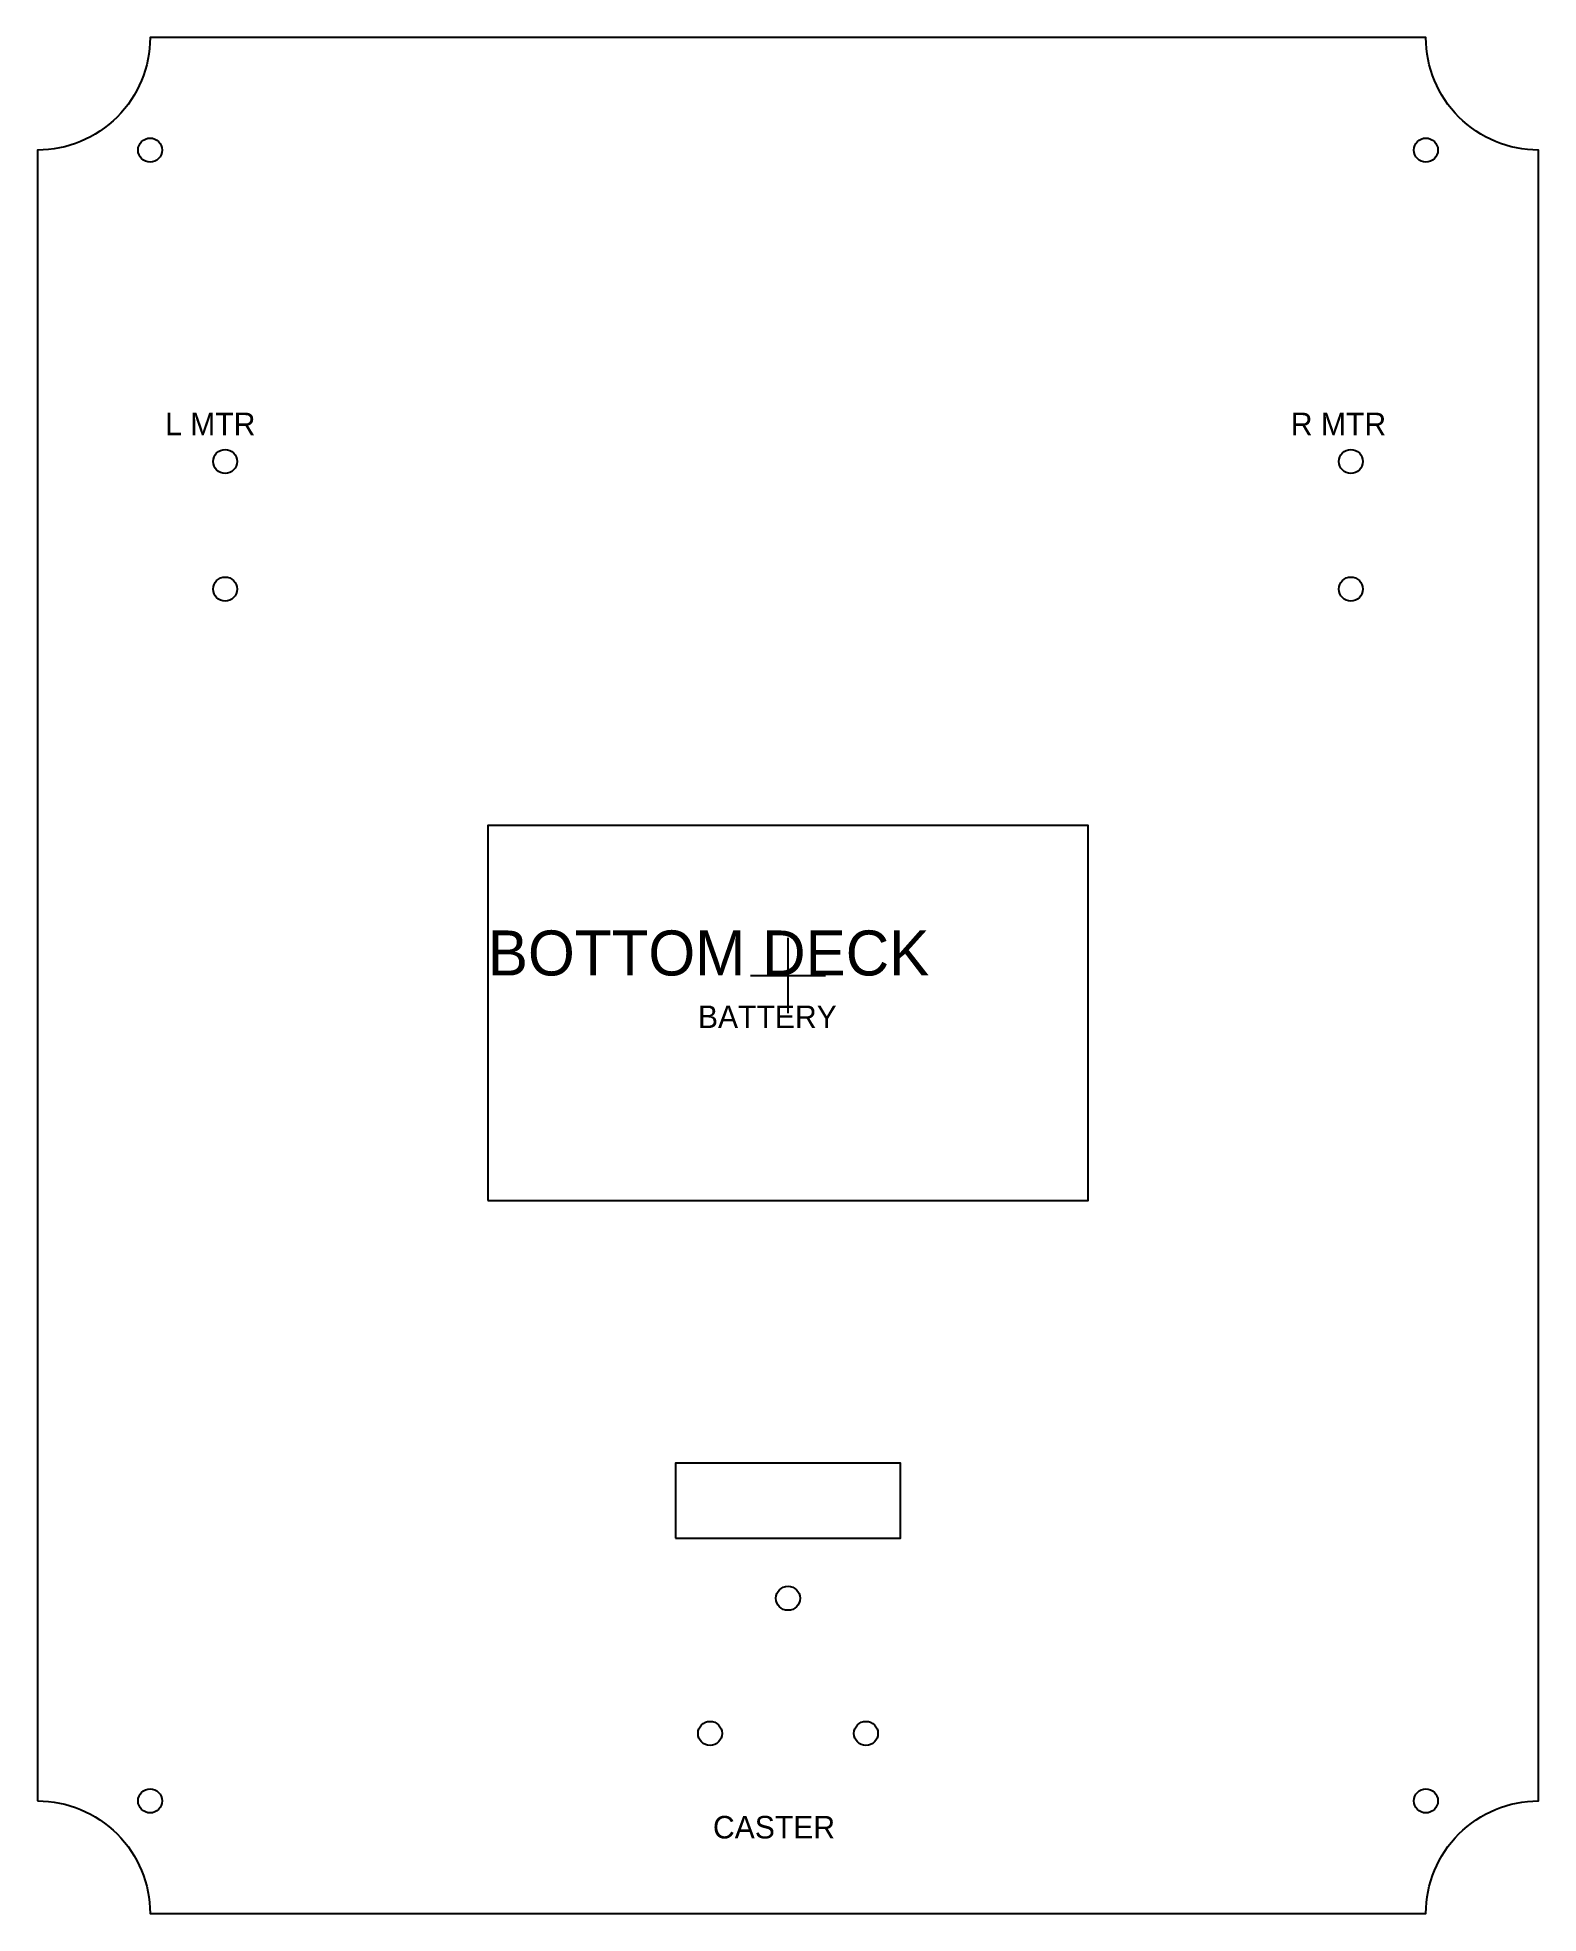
# Model space of a CAD drawing. Header units: millimetres. Extents: x 0 to 200, y 0 to 250.
import ezdxf

# ---------------------------------------------------------------- set-up
doc = ezdxf.new("R2010")
doc.units = ezdxf.units.MM
doc.layers.add('CUT', color=1, linetype='Continuous')
doc.layers.add('ENGRAVE', color=5, linetype='Continuous')

msp = doc.modelspace()

# ---------------------------------------------------------------- linework, layer by layer
at = {"layer": 'CUT'}
msp.add_lwpolyline([(0, 15, -0.414214), (15, 0), (185, 0, -0.414214), (200, 15), (200, 235, -0.414214), (185, 250), (15, 250, -0.414214), (0, 235)], format="xyb", close=True, dxfattribs=at)
msp.add_lwpolyline([(85, 50), (115, 50), (115, 60), (85, 60)], close=True, dxfattribs=at)
for centre in [(15, 235), (185, 235), (25, 193.5), (175, 193.5), (25, 176.5), (175, 176.5), (100, 42), (89.61, 24), (110.39, 24), (15, 15), (185, 15)]:
    msp.add_circle(centre, 1.6, dxfattribs=at)
at = {"layer": 'ENGRAVE'}
for p, q in [((100, 120), (100, 130)), ((95, 125), (105, 125))]:
    msp.add_line(p, q, dxfattribs=at)
msp.add_lwpolyline([(60, 95), (140, 95), (140, 145), (60, 145)], close=True, dxfattribs=at)

# ---------------------------------------------------------------- texts
for s, height, p in [('L MTR', 3, (17, 197)), ('R MTR', 3, (167, 197)), ('BOTTOM DECK', 6, (60, 125)), ('BATTERY', 3, (88, 118)), ('CASTER', 3, (90, 10))]:
    msp.add_text(s, height=height, dxfattribs=at).set_placement(p)

doc.saveas('drawing.dxf')
